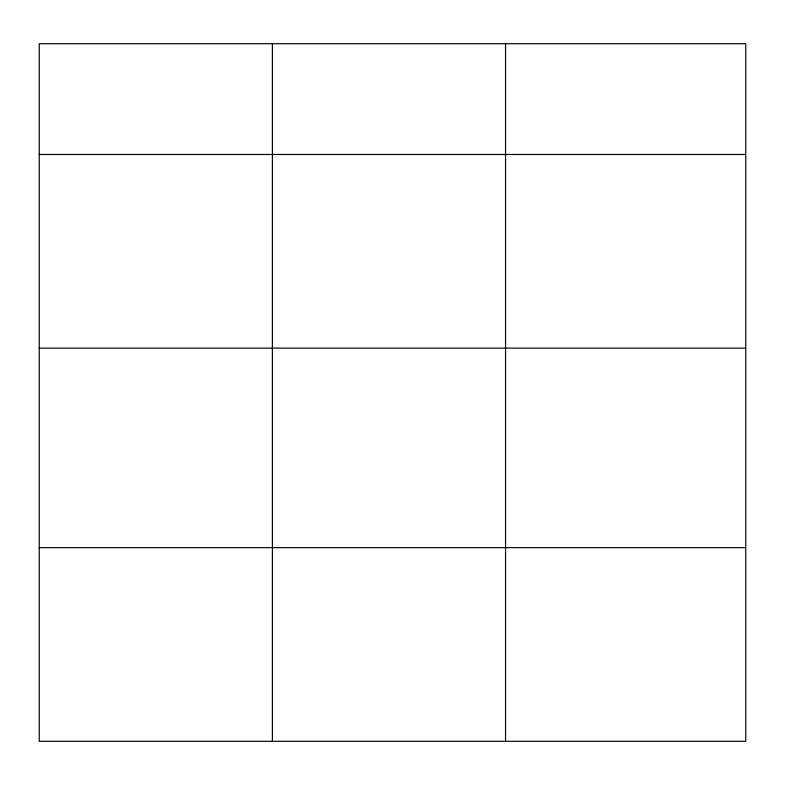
<?xml version="1.0" encoding="UTF-8"?>
<svg xmlns="http://www.w3.org/2000/svg" width="785" height="785" viewBox="0 0 785 785"><rect width="100%" height="100%" fill="white"/><g stroke="black" fill="none" stroke-linecap="round" stroke-linejoin="round"><path stroke-width="1.18" d="M745.75 348.128L745.75 43.705L39.25 43.705L39.25 741.295L745.75 741.295L745.75 348.128L39.25 348.128M39.25 154.478L745.75 154.478M39.25 547.645L745.75 547.645M505.54 43.705L505.54 741.295M272.395 43.705L272.395 741.295"/></g></svg>
